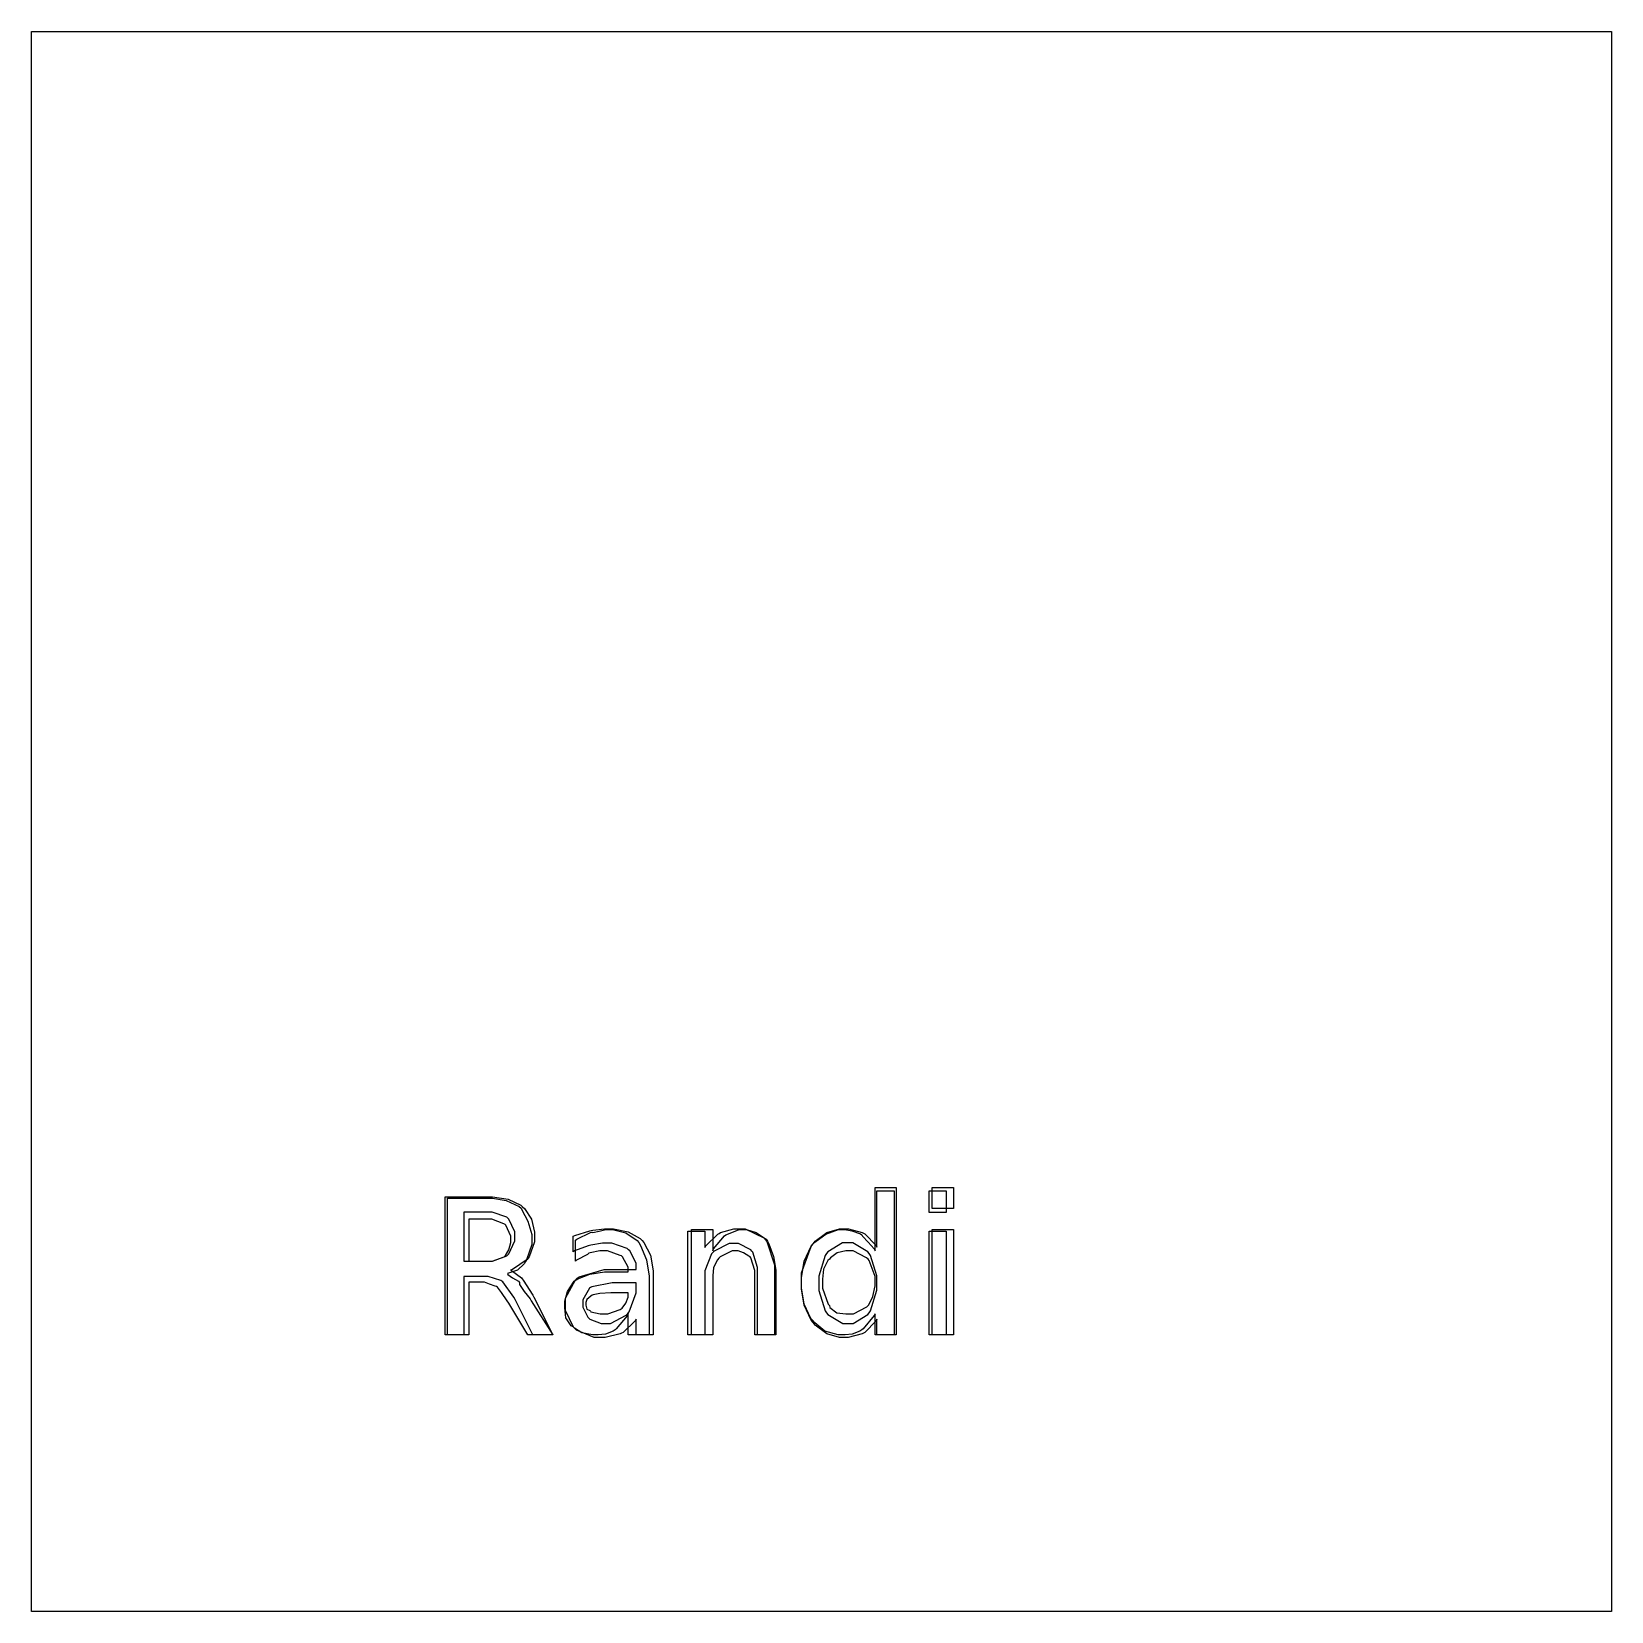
# Model space of a CAD drawing. Extents: x 0.1 to 53, y 0.1 to 53.
import ezdxf

# ---------------------------------------------------------------- set-up
doc = ezdxf.new("R2010")
doc.units = 0
doc.layers.get('0').update_dxf_attribs({"linetype": 'CONTINUOUS'})

msp = doc.modelspace()

# ---------------------------------------------------------------- linework, layer by layer
at = {"color": 231}
for p, q in [((0.13229, 53.049), (53.049, 53.049)), ((0.13229, 0.13229), (0.13229, 53.049)), ((53.049, 53.049), (53.049, 0.13229)), ((13.9843, 9.39271), (13.9843, 14.0229)), ((13.9843, 14.0229), (15.401, 14.0229)), ((15.401, 14.0229), (15.5732, 14.0229)), ((15.5732, 14.0229), (16.0914, 13.9388)), ((16.0914, 13.9388), (16.5158, 13.7432)), ((28.4482, 12.3362), (28.4482, 14.2159)), ((28.4482, 14.2159), (29.0215, 14.2159)), ((29.0215, 14.2159), (29.0215, 9.39271)), ((30.197, 14.2159), (30.7647, 14.2159)), ((30.197, 13.4938), (30.197, 14.2159)), ((30.7647, 14.2159), (30.7647, 13.4938)), ((14.6127, 13.5048), (14.6127, 11.8622)), ((15.401, 13.5048), (14.6127, 13.5048)), ((15.5622, 13.5048), (15.401, 13.5048)), ((16.0459, 13.3353), (15.5622, 13.5048)), ((16.0845, 13.3008), (16.0459, 13.3353)), ((16.123, 13.2678), (16.0845, 13.3008)), ((16.316, 12.8419), (16.123, 13.2678)), ((16.5158, 13.7432), (16.5806, 13.6867)), ((16.5806, 13.6867), (16.6453, 13.6315)), ((16.6453, 13.6315), (16.8727, 13.2719)), ((16.8727, 13.2719), (16.9719, 12.835)), ((30.7647, 13.4938), (30.197, 13.4938)), ((16.316, 12.689), (16.316, 12.8419)), ((16.9719, 12.835), (16.9719, 12.689)), ((18.2742, 12.7055), (18.3265, 12.7262)), ((18.2742, 12.1819), (18.2742, 12.7055)), ((18.3265, 12.7262), (18.8309, 12.8778)), ((18.8309, 12.8778), (18.8805, 12.8874)), ((18.8805, 12.8874), (18.9301, 12.8984)), ((18.9301, 12.8984), (19.327, 12.948)), ((19.327, 12.948), (19.4593, 12.948)), ((19.4593, 12.948), (19.6219, 12.948)), ((19.6219, 12.948), (20.1125, 12.8502)), ((20.1125, 12.8502), (20.5163, 12.6228)), ((22.1134, 9.39271), (22.1134, 12.8654)), ((22.1134, 12.8654), (22.6866, 12.8654)), ((22.6866, 12.8654), (22.6866, 12.3252)), ((22.7197, 12.3775), (23.1194, 12.7689)), ((23.1194, 12.7689), (23.1662, 12.7937)), ((23.1662, 12.7937), (23.2131, 12.8199)), ((23.2131, 12.8199), (23.6568, 12.948)), ((23.6568, 12.948), (23.8056, 12.948)), ((23.8056, 12.948), (24.0316, 12.948)), ((24.0316, 12.948), (24.6586, 12.6407)), ((26.3756, 12.5305), (26.7643, 12.8227)), ((26.7643, 12.8227), (27.1914, 12.948)), ((27.1914, 12.948), (27.3348, 12.948)), ((27.3348, 12.948), (27.5001, 12.948)), ((27.5001, 12.948), (27.9494, 12.824)), ((27.9494, 12.824), (27.9962, 12.7992)), ((27.9962, 12.7992), (28.0417, 12.7744)), ((28.0417, 12.7744), (28.4179, 12.3886)), ((30.197, 12.8654), (30.7647, 12.8654)), ((30.197, 9.39271), (30.197, 12.8654)), ((30.7647, 12.8654), (30.7647, 9.39271)), ((16.123, 12.1074), (16.316, 12.5443)), ((16.316, 12.5443), (16.316, 12.689)), ((16.9719, 12.5071), (16.801, 12.011)), ((16.9719, 12.689), (16.9719, 12.5071)), ((18.3183, 12.2067), (18.2742, 12.1819)), ((18.773, 12.3803), (18.3183, 12.2067)), ((18.8199, 12.3913), (18.773, 12.3803)), ((18.8667, 12.4037), (18.8199, 12.3913)), ((19.2539, 12.463), (18.8667, 12.4037)), ((19.3987, 12.463), (19.2539, 12.463)), ((19.5695, 12.463), (19.3987, 12.463)), ((20.0822, 12.2838), (19.5695, 12.463)), ((20.1263, 12.248), (20.0822, 12.2838)), ((20.169, 12.2122), (20.1263, 12.248)), ((20.3853, 11.7933), (20.169, 12.2122)), ((20.5163, 12.6228), (20.5782, 12.5567)), ((20.5782, 12.5567), (20.6403, 12.4919)), ((20.6403, 12.4919), (20.858, 12.0647)), ((22.6866, 12.3252), (22.7197, 12.3775)), ((22.9953, 12.2039), (22.9512, 12.1543)), ((23.4969, 12.452), (22.9953, 12.2039)), ((23.6788, 12.452), (23.4969, 12.452)), ((23.8153, 12.452), (23.6788, 12.452)), ((24.2245, 12.2452), (23.8153, 12.452)), ((24.2576, 12.2039), (24.2245, 12.2452)), ((24.2893, 12.164), (24.2576, 12.2039)), ((24.6586, 12.6407), (24.7096, 12.5788)), ((24.7096, 12.5788), (24.7606, 12.5181)), ((24.7606, 12.5181), (25.0183, 11.745)), ((26.0146, 11.8649), (26.2434, 12.3638)), ((26.2434, 12.3638), (26.3095, 12.4465)), ((26.3095, 12.4465), (26.3756, 12.5305)), ((26.8042, 12.1763), (26.7615, 12.1157)), ((27.2989, 12.474), (26.8042, 12.1763)), ((27.4781, 12.474), (27.2989, 12.474)), ((27.6448, 12.474), (27.4781, 12.474)), ((28.1451, 12.1763), (27.6448, 12.474)), ((28.1892, 12.1157), (28.1451, 12.1763)), ((28.4179, 12.3886), (28.4482, 12.3362)), ((14.6127, 11.8622), (15.401, 11.8622)), ((15.401, 11.8622), (15.5718, 11.8622)), ((15.5718, 11.8622), (16.0459, 12.0372)), ((16.0459, 12.0372), (16.0845, 12.0716)), ((16.0845, 12.0716), (16.123, 12.1074)), ((16.7349, 11.9145), (16.2429, 11.5838)), ((16.768, 11.9614), (16.7349, 11.9145)), ((16.801, 12.011), (16.768, 11.9614)), ((20.3853, 11.6417), (20.3853, 11.7933)), ((20.3853, 11.5866), (20.3853, 11.6417)), ((20.858, 12.0647), (20.9531, 11.5452)), ((22.9071, 12.1061), (22.6866, 11.5438)), ((22.9512, 12.1543), (22.9071, 12.1061)), ((24.4505, 11.6541), (24.2893, 12.164)), ((24.4505, 11.4708), (24.4505, 11.6541)), ((25.0183, 11.745), (25.0183, 11.4873)), ((25.9182, 11.3096), (26.0146, 11.8649)), ((26.7174, 12.0565), (26.5024, 11.3578)), ((26.7615, 12.1157), (26.7174, 12.0565)), ((28.2319, 12.0565), (28.1892, 12.1157)), ((28.4482, 11.3716), (28.2319, 12.0565)), ((15.2907, 11.3495), (14.6127, 11.3495)), ((14.6127, 11.3495), (14.6127, 9.39271)), ((15.4285, 11.3495), (15.2907, 11.3495)), ((15.8447, 11.2214), (15.4285, 11.3495)), ((15.8805, 11.1952), (15.8447, 11.2214)), ((15.9163, 11.1704), (15.8805, 11.1952)), ((16.2884, 10.6564), (15.9163, 11.1704)), ((16.2429, 11.5838), (16.1782, 11.5645)), ((16.1782, 11.5645), (16.2112, 11.5535)), ((16.2112, 11.5535), (16.5378, 11.3054)), ((16.5378, 11.3054), (16.5695, 11.2668)), ((16.5695, 11.2668), (16.6012, 11.231)), ((16.6012, 11.231), (16.9223, 10.7253)), ((18.0206, 10.6233), (18.3458, 11.2393)), ((18.3458, 11.2393), (18.412, 11.2889)), ((18.412, 11.2889), (18.4781, 11.3385)), ((18.4781, 11.3385), (19.3091, 11.5866)), ((19.5778, 11.1401), (18.9025, 11.0078)), ((19.3091, 11.5866), (19.586, 11.5866)), ((19.8176, 11.1401), (19.5778, 11.1401)), ((19.586, 11.5866), (20.3853, 11.5866)), ((20.3853, 11.1401), (19.8176, 11.1401)), ((20.3853, 11.0133), (20.3853, 11.1401)), ((20.9531, 11.5452), (20.9531, 11.3716)), ((20.9531, 11.3716), (20.9531, 9.39271)), ((22.6866, 11.5438), (22.6866, 11.355)), ((22.6866, 11.355), (22.6866, 9.39271)), ((24.4505, 9.39271), (24.4505, 11.4708)), ((25.0183, 11.4873), (25.0183, 9.39271)), ((25.9182, 11.1235), (25.9182, 11.3096)), ((25.9182, 10.9402), (25.9182, 11.1235)), ((26.5024, 11.3578), (26.5024, 11.1235)), ((26.5024, 11.1235), (26.5024, 10.8768)), ((28.4482, 11.1235), (28.4482, 11.3716)), ((28.4482, 10.892), (28.4482, 11.1235)), ((16.327, 10.5778), (16.2884, 10.6564)), ((16.9223, 10.7253), (16.9554, 10.6605)), ((16.9554, 10.6605), (17.5893, 9.39271)), ((18.0206, 10.4014), (18.0206, 10.6233)), ((18.8143, 10.954), (18.5939, 10.5695)), ((18.8584, 10.9802), (18.8143, 10.954)), ((18.9025, 11.0078), (18.8584, 10.9802)), ((20.1456, 10.1713), (20.3853, 10.8038)), ((20.3853, 10.8038), (20.3853, 11.0133)), ((26.0146, 10.3863), (25.9182, 10.9402)), ((26.5024, 10.8768), (26.7174, 10.1975)), ((28.2319, 10.1975), (28.4482, 10.892)), ((16.9168, 9.39271), (16.327, 10.5778)), ((18.0206, 10.214), (18.0206, 10.4014)), ((18.2824, 9.65179), (18.0206, 10.214)), ((18.5939, 10.5695), (18.5939, 10.44)), ((18.5939, 10.44), (18.5939, 10.3188)), ((18.5939, 10.3188), (18.7592, 9.98527)), ((19.5282, 9.77858), (20.0504, 10.0597)), ((20.0504, 10.0597), (20.0987, 10.1148)), ((20.0987, 10.1148), (20.1456, 10.1713)), ((26.2434, 9.8902), (26.0146, 10.3863)), ((26.7174, 10.1975), (26.7615, 10.1369)), ((26.7615, 10.1369), (26.8042, 10.0776)), ((26.8042, 10.0776), (27.3086, 9.77858)), ((27.6558, 9.77858), (28.1451, 10.0776)), ((28.1451, 10.0776), (28.1892, 10.1369)), ((28.1892, 10.1369), (28.2319, 10.1975)), ((18.3348, 9.60219), (18.2824, 9.65179)), ((18.3872, 9.55255), (18.3348, 9.60219)), ((18.9714, 9.30451), (18.3872, 9.55255)), ((18.7592, 9.98527), (18.7923, 9.95497)), ((18.7923, 9.95497), (18.8254, 9.926)), ((18.8254, 9.926), (19.2098, 9.77858)), ((19.2098, 9.77858), (19.338, 9.77858)), ((19.338, 9.77858), (19.5282, 9.77858)), ((20.3522, 9.86952), (19.943, 9.47815)), ((20.3853, 9.92188), (20.3522, 9.86952)), ((20.3853, 9.39271), (20.3853, 9.92188)), ((26.3095, 9.80613), (26.2434, 9.8902)), ((26.3756, 9.72344), (26.3095, 9.80613)), ((26.7643, 9.42993), (26.3756, 9.72344)), ((27.3086, 9.77858), (27.4781, 9.77858)), ((27.4781, 9.77858), (27.6558, 9.77858)), ((28.4179, 9.86398), (28.0417, 9.47815)), ((28.4482, 9.91637), (28.4179, 9.86398)), ((28.4482, 9.39271), (28.4482, 9.91637)), ((14.6127, 9.39271), (13.9843, 9.39271)), ((17.5893, 9.39271), (16.9168, 9.39271)), ((19.1837, 9.30451), (18.9714, 9.30451)), ((19.349, 9.30451), (19.1837, 9.30451)), ((19.8465, 9.42855), (19.349, 9.30451)), ((19.8947, 9.45335), (19.8465, 9.42855)), ((19.943, 9.47815), (19.8947, 9.45335)), ((20.9531, 9.39271), (20.3853, 9.39271)), ((22.6866, 9.39271), (22.1134, 9.39271)), ((25.0183, 9.39271), (24.4505, 9.39271)), ((27.1914, 9.30451), (26.7643, 9.42993)), ((27.3348, 9.30451), (27.1914, 9.30451)), ((27.4877, 9.30451), (27.3348, 9.30451)), ((27.9494, 9.42855), (27.4877, 9.30451)), ((27.9962, 9.45335), (27.9494, 9.42855)), ((28.0417, 9.47815), (27.9962, 9.45335)), ((29.0215, 9.39271), (28.4482, 9.39271)), ((30.7647, 9.39271), (30.197, 9.39271)), ((53.049, 0.13229), (0.13229, 0.13229))]:
    msp.add_line(p, q, dxfattribs=at)
at = {"color": 9}
for p, q in [((28.3876, 12.2149), (28.3876, 14.3316)), ((28.3876, 14.3316), (29.0932, 14.3316)), ((29.0932, 14.3316), (29.0932, 9.39271)), ((30.3017, 14.3316), (31.0072, 14.3316)), ((30.3017, 13.626), (30.3017, 14.3316)), ((31.0072, 14.3316), (31.0072, 13.626)), ((14.067, 9.39271), (14.067, 13.9788)), ((14.067, 13.9788), (15.423, 13.9788)), ((15.423, 13.9788), (15.5746, 13.9788)), ((15.5746, 13.9788), (16.0293, 13.8934)), ((16.0293, 13.8934), (16.4648, 13.6949)), ((14.7726, 13.2733), (14.7726, 11.8622)), ((15.423, 13.2733), (14.7726, 13.2733)), ((15.5525, 13.2733), (15.423, 13.2733)), ((15.9453, 13.112), (15.5525, 13.2733)), ((16.4648, 13.6949), (16.5255, 13.6371)), ((16.5255, 13.6371), (16.5571, 13.5792)), ((16.5571, 13.5792), (16.7542, 13.2071)), ((31.0072, 13.626), (30.3017, 13.626)), ((15.9907, 13.0969), (15.9453, 13.112)), ((16.0225, 13.0679), (15.9907, 13.0969)), ((16.1837, 12.7), (16.0225, 13.0679)), ((16.7542, 13.2071), (16.8892, 12.7565)), ((16.8892, 12.7565), (16.8892, 12.6063)), ((18.3927, 12.598), (18.8571, 12.8185)), ((18.8571, 12.8185), (18.9025, 12.8323)), ((18.9025, 12.8323), (18.9315, 12.8254)), ((18.9315, 12.8254), (19.1478, 12.8654)), ((19.1478, 12.8654), (19.3642, 12.9205)), ((19.3642, 12.9205), (19.4372, 12.9205)), ((19.4372, 12.9205), (19.5874, 12.9205)), ((19.5874, 12.9205), (20.0381, 12.8116)), ((20.0381, 12.8116), (20.4156, 12.5581)), ((22.2402, 9.39271), (22.2402, 12.9205)), ((22.2402, 12.9205), (22.9457, 12.9205)), ((22.9457, 12.9205), (22.9457, 12.2149)), ((22.976, 12.2742), (23.3398, 12.7152)), ((23.3398, 12.7152), (23.3812, 12.7441)), ((23.3812, 12.7441), (23.4156, 12.7593)), ((23.4156, 12.7593), (23.8277, 12.9205)), ((23.8277, 12.9205), (23.9655, 12.9205)), ((23.9655, 12.9205), (24.073, 12.9205)), ((24.073, 12.9205), (24.3996, 12.824)), ((24.3996, 12.824), (24.7344, 12.5994)), ((26.3646, 12.4988), (26.7408, 12.7716)), ((26.7408, 12.7716), (27.1611, 12.9205)), ((27.1611, 12.9205), (27.3017, 12.9205)), ((27.3017, 12.9205), (27.3775, 12.9205)), ((27.3775, 12.9205), (27.6076, 12.8764)), ((27.6076, 12.8764), (27.897, 12.7744)), ((27.897, 12.7744), (27.9411, 12.7441)), ((27.9411, 12.7441), (27.9645, 12.7014)), ((27.9645, 12.7014), (28.1547, 12.5043)), ((30.3017, 12.9205), (31.0072, 12.9205)), ((30.3017, 9.39271), (30.3017, 12.9205)), ((31.0072, 12.9205), (31.0072, 9.39271)), ((16.0087, 12.0551), (16.1148, 12.2397)), ((16.1148, 12.2397), (16.1837, 12.4864)), ((16.1837, 12.5677), (16.1837, 12.7)), ((16.1837, 12.4864), (16.1837, 12.5677)), ((16.8892, 12.4189), (16.7142, 11.9063)), ((16.8892, 12.6063), (16.8892, 12.4189)), ((18.3458, 12.5677), (18.3927, 12.598)), ((18.3458, 11.8622), (18.3458, 12.5677)), ((19.1616, 12.2149), (18.8364, 12.1419)), ((19.2829, 12.2149), (19.1616, 12.2149)), ((19.4221, 12.2149), (19.2829, 12.2149)), ((19.8424, 12.0537), (19.4221, 12.2149)), ((20.4156, 12.5581), (20.4735, 12.485)), ((20.4735, 12.485), (20.5286, 12.3913)), ((20.5286, 12.3913), (20.7271, 11.9104)), ((22.9457, 12.2149), (22.976, 12.2742)), ((23.5934, 12.2149), (23.191, 12.0041)), ((23.7395, 12.2149), (23.5934, 12.2149)), ((23.8001, 12.2149), (23.7395, 12.2149)), ((23.9834, 12.146), (23.8001, 12.2149)), ((24.7344, 12.5994), (24.7813, 12.5347)), ((24.7813, 12.5347), (24.8212, 12.445)), ((24.8212, 12.445), (24.9825, 12.0234)), ((25.9182, 11.4763), (26.2392, 12.3555)), ((26.2392, 12.3555), (26.304, 12.4354)), ((26.304, 12.4354), (26.3646, 12.4988)), ((27.4064, 12.2149), (27.1129, 12.1447)), ((27.5057, 12.2149), (27.4064, 12.2149)), ((27.6545, 12.2149), (27.5057, 12.2149)), ((28.101, 11.9751), (27.6545, 12.2149)), ((28.1547, 12.5043), (28.3573, 12.2756)), ((28.3573, 12.2756), (28.3876, 12.2149)), ((14.7726, 11.8622), (15.423, 11.8622)), ((15.423, 11.8622), (15.5649, 11.8622)), ((15.5649, 11.8622), (15.9577, 12.0096)), ((15.9577, 12.0096), (15.9907, 12.0385)), ((15.9907, 12.0385), (16.0087, 12.0551)), ((16.6329, 11.7795), (16.4055, 11.5659)), ((16.6798, 11.8567), (16.6329, 11.7795)), ((16.7142, 11.9063), (16.6798, 11.8567)), ((18.3817, 11.8925), (18.3458, 11.8622)), ((18.751, 12.0909), (18.3817, 11.8925)), ((18.7978, 12.1267), (18.751, 12.0909)), ((18.8364, 12.1419), (18.7978, 12.1267)), ((19.8892, 12.0385), (19.8424, 12.0537)), ((19.9251, 12.0096), (19.8892, 12.0385)), ((20.1097, 11.6665), (19.9251, 12.0096)), ((20.1097, 11.5425), (20.1097, 11.6665)), ((20.7271, 11.9104), (20.8153, 11.3619)), ((22.9719, 11.6555), (22.9457, 11.3771)), ((23.1028, 11.9118), (22.9719, 11.6555)), ((23.1552, 11.9614), (23.1028, 11.9118)), ((23.191, 12.0041), (23.1552, 11.9614)), ((24.1598, 12.033), (23.9834, 12.146)), ((24.2025, 12.011), (24.1598, 12.033)), ((24.2273, 11.9779), (24.2025, 12.011)), ((24.3568, 11.548), (24.2273, 11.9779)), ((24.9825, 12.0234), (25.0624, 11.5645)), ((26.7973, 11.8814), (26.6526, 11.5907)), ((26.8552, 11.9338), (26.7973, 11.8814)), ((26.8938, 11.9807), (26.8552, 11.9338)), ((27.1129, 12.1447), (26.8938, 11.9807)), ((28.1506, 11.9338), (28.101, 11.9751)), ((28.1892, 11.887), (28.1506, 11.9338)), ((28.3876, 11.3509), (28.1892, 11.887)), ((15.2466, 11.1566), (14.7726, 11.1566)), ((14.7726, 11.1566), (14.7726, 9.39271)), ((15.3017, 11.1566), (15.2466, 11.1566)), ((15.4671, 11.096), (15.3017, 11.1566)), ((16.1396, 11.468), (16.0734, 11.4487)), ((16.0734, 11.4487), (16.0872, 11.4129)), ((16.0872, 11.4129), (16.2429, 11.3027)), ((16.4055, 11.5659), (16.1396, 11.468)), ((16.2429, 11.3027), (16.4373, 11.1897)), ((16.4373, 11.1897), (16.4703, 11.1511)), ((16.4703, 11.1511), (16.4786, 11.0863)), ((18.0854, 10.852), (18.3045, 11.1883)), ((18.3045, 11.1883), (18.3679, 11.2338)), ((18.3679, 11.2338), (18.4285, 11.2737)), ((18.4285, 11.2737), (18.8295, 11.4308)), ((18.8295, 11.4308), (19.3173, 11.5094)), ((19.3173, 11.5094), (19.4813, 11.5094)), ((19.4813, 11.5094), (20.1097, 11.5094)), ((20.1097, 11.5094), (20.1097, 11.5425)), ((20.8153, 11.3619), (20.8153, 11.1786)), ((20.8153, 11.1786), (20.8153, 9.39271)), ((22.9457, 11.3771), (22.9457, 11.2834)), ((22.9457, 11.2834), (22.9457, 9.39271)), ((24.3568, 11.3936), (24.3568, 11.548)), ((24.3568, 9.39271), (24.3568, 11.3936)), ((25.0624, 11.5645), (25.0624, 11.4102)), ((25.0624, 11.4102), (25.0624, 9.39271)), ((25.9182, 11.1566), (25.9182, 11.4763)), ((25.9182, 10.9733), (25.9182, 11.1566)), ((26.6526, 11.5907), (26.6237, 11.2655)), ((26.6237, 11.2655), (26.6237, 11.1566)), ((26.6237, 11.1566), (26.6237, 10.9623)), ((28.3876, 11.1566), (28.3876, 11.3509)), ((28.3876, 11.0381), (28.3876, 11.1566)), ((15.6573, 11.0243), (15.4671, 11.096)), ((15.7097, 11.0188), (15.6573, 11.0243)), ((15.7413, 10.9968), (15.7097, 11.0188)), ((15.8722, 10.8093), (15.7413, 10.9968)), ((16.061, 10.531), (15.8722, 10.8093)), ((16.4786, 11.0863), (16.6315, 10.8438)), ((16.6315, 10.8438), (16.8341, 10.5999)), ((16.8341, 10.5999), (16.8672, 10.5337)), ((17.993, 10.5227), (18.0854, 10.852)), ((18.8598, 10.6881), (18.7248, 10.5765)), ((18.9081, 10.7211), (18.8598, 10.6881)), ((18.9425, 10.7349), (18.9081, 10.7211)), ((19.1685, 10.7831), (18.9425, 10.7349)), ((19.5392, 10.8038), (19.1685, 10.7831)), ((19.6632, 10.8038), (19.5392, 10.8038)), ((20.1097, 10.8038), (19.6632, 10.8038)), ((20.0367, 10.4524), (20.1097, 10.6633)), ((20.1097, 10.7322), (20.1097, 10.8038)), ((20.1097, 10.6633), (20.1097, 10.7322)), ((26.0091, 10.4235), (25.9182, 10.9733)), ((26.6237, 10.9623), (26.8166, 10.4262)), ((28.1795, 10.4028), (28.3132, 10.6798)), ((28.3132, 10.6798), (28.3876, 11.0381)), ((16.123, 10.4621), (16.061, 10.531)), ((16.7569, 9.39271), (16.123, 10.4621)), ((16.8672, 10.5337), (17.5948, 9.39271)), ((17.993, 10.4124), (17.993, 10.5227)), ((17.993, 10.2995), (17.993, 10.4124)), ((18.0275, 9.96047), (17.993, 10.2995)), ((18.7248, 10.5765), (18.6986, 10.4745)), ((18.6986, 10.4745), (18.6986, 10.44)), ((18.6986, 10.44), (18.6986, 10.3945)), ((18.6986, 10.3945), (18.7358, 10.2581)), ((18.7358, 10.2581), (18.8268, 10.2085)), ((18.8268, 10.2085), (18.8529, 10.192)), ((18.8529, 10.192), (18.8667, 10.1685)), ((18.8667, 10.1685), (19.1782, 10.0983)), ((19.1782, 10.0983), (19.2829, 10.0983)), ((19.2829, 10.0983), (19.4331, 10.0983)), ((19.4331, 10.0983), (19.8451, 10.2416)), ((19.8451, 10.2416), (19.8837, 10.2691)), ((19.8837, 10.2691), (19.9099, 10.2843)), ((19.9099, 10.2843), (20.0367, 10.4524)), ((20.1097, 10.0983), (20.0794, 10.0376)), ((20.1097, 9.39271), (20.1097, 10.0983)), ((26.2365, 9.94805), (26.0091, 10.4235)), ((26.8166, 10.4262), (26.8552, 10.3794)), ((26.8552, 10.3794), (26.8745, 10.3091)), ((26.8745, 10.3091), (27.106, 10.1341)), ((27.106, 10.1341), (27.405, 10.0983)), ((27.405, 10.0983), (27.5057, 10.0983)), ((27.5057, 10.0983), (27.6669, 10.0983)), ((27.6669, 10.0983), (28.1106, 10.3325)), ((28.1106, 10.3325), (28.1506, 10.3794)), ((28.1506, 10.3794), (28.1795, 10.4028)), ((28.3876, 10.0983), (28.3573, 10.039)), ((28.3876, 9.39271), (28.3876, 10.0983)), ((18.2039, 9.69313), (18.0275, 9.96047)), ((18.2742, 9.66833), (18.2039, 9.69313)), ((18.321, 9.62283), (18.2742, 9.66833)), ((18.5622, 9.46161), (18.321, 9.62283)), ((19.6742, 9.56359), (19.6081, 9.52087)), ((19.717, 9.59252), (19.6742, 9.56359)), ((20.0794, 10.0376), (19.717, 9.59252)), ((26.304, 9.87778), (26.2365, 9.94805)), ((26.3674, 9.79784), (26.304, 9.87778)), ((26.705, 9.51399), (26.3674, 9.79784)), ((27.9411, 9.56359), (27.8749, 9.52087)), ((27.9852, 9.5939), (27.9411, 9.56359)), ((28.3573, 10.039), (27.9852, 9.5939)), ((14.7726, 9.39271), (14.067, 9.39271)), ((17.5948, 9.39271), (16.7569, 9.39271)), ((18.9163, 9.39271), (18.5622, 9.46161)), ((19.0348, 9.39271), (18.9163, 9.39271)), ((19.1134, 9.39271), (19.0348, 9.39271)), ((19.3504, 9.41476), (19.1134, 9.39271)), ((19.6081, 9.52087), (19.3504, 9.41476)), ((20.8153, 9.39271), (20.1097, 9.39271)), ((22.9457, 9.39271), (22.2402, 9.39271)), ((25.0624, 9.39271), (24.3568, 9.39271)), ((27.1515, 9.39271), (26.705, 9.51399)), ((27.3017, 9.39271), (27.1515, 9.39271)), ((27.3802, 9.39271), (27.3017, 9.39271)), ((27.6159, 9.41476), (27.3802, 9.39271)), ((27.8749, 9.52087), (27.6159, 9.41476)), ((29.0932, 9.39271), (28.3876, 9.39271)), ((31.0072, 9.39271), (30.3017, 9.39271))]:
    msp.add_line(p, q, dxfattribs=at)

doc.saveas('drawing.dxf')
